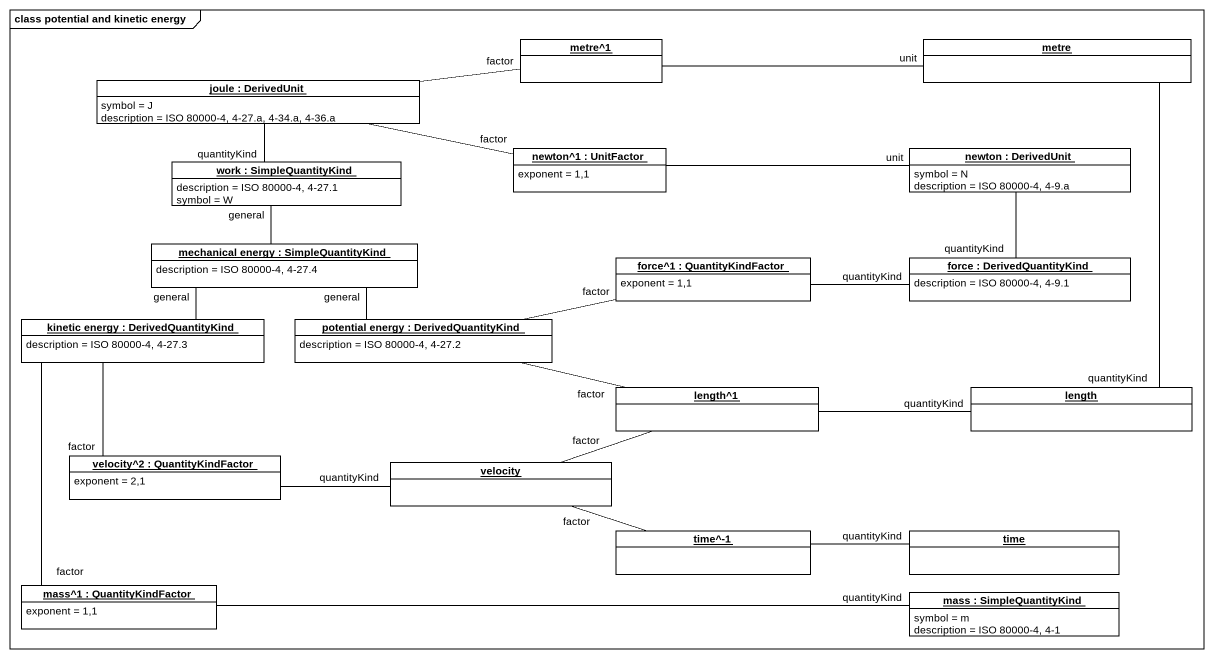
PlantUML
@startuml
mainframe class potential and kinetic energy
hide circle
hide empty members
object "metre^1" as metre_1 #FFFFFF
object metre #FFFFFF
object "joule : DerivedUnit" as joule #FFFFFF {
  symbol = J
  description = ISO 80000-4, 4-27.a, 4-34.a, 4-36.a
}
object "work : SimpleQuantityKind" as work #FFFFFF {
  description = ISO 80000-4, 4-27.1
  symbol = W
}
object "newton^1 : UnitFactor" as newton_1 #FFFFFF {
  exponent = 1,1
}
object "newton : DerivedUnit" as newton #FFFFFF {
  symbol = N
  description = ISO 80000-4, 4-9.a
}
object "mechanical energy : SimpleQuantityKind" as mechanical_energy #FFFFFF {
  description = ISO 80000-4, 4-27.4
}
object "force^1 : QuantityKindFactor" as force_1 #FFFFFF {
  exponent = 1,1
}
object "force : DerivedQuantityKind" as force #FFFFFF {
  description = ISO 80000-4, 4-9.1
}
object "kinetic energy : DerivedQuantityKind" as kinetic_energy #FFFFFF {
  description = ISO 80000-4, 4-27.3
}
object "potential energy : DerivedQuantityKind" as potential_energy #FFFFFF {
  description = ISO 80000-4, 4-27.2
}
object "length^1" as length_1 #FFFFFF
object length #FFFFFF
object "velocity^2 : QuantityKindFactor" as velocity_2 #FFFFFF {
  exponent = 2,1
}
object velocity #FFFFFF
object "time^-1" as time_1 #FFFFFF
object time #FFFFFF
object "mass^1 : QuantityKindFactor" as mass_1 #FFFFFF {
  exponent = 1,1
}
object "mass : SimpleQuantityKind" as mass #FFFFFF {
  symbol = m
  description = ISO 80000-4, 4-1
}
metre_1 -left- joule : factor
metre -left- metre_1 : unit
metre -- length : quantityKind
joule -- work : quantityKind
newton_1 -left- joule : factor
newton -left- newton_1 : unit
newton -- force : quantityKind
mechanical_energy -up- work : general
force_1 -left- potential_energy : factor
force -left- force_1 : quantityKind
kinetic_energy -right- mechanical_energy : general
potential_energy -left- mechanical_energy : general
length_1 -left- potential_energy : factor
length_1 -left- velocity : factor
length -left- length_1 : quantityKind
velocity_2 -up- kinetic_energy : factor
velocity -left- velocity_2 : quantityKind
time_1 -left- velocity : factor
time -left- time_1 : quantityKind
mass_1 -up- kinetic_energy : factor
mass -left- mass_1 : quantityKind
@enduml
